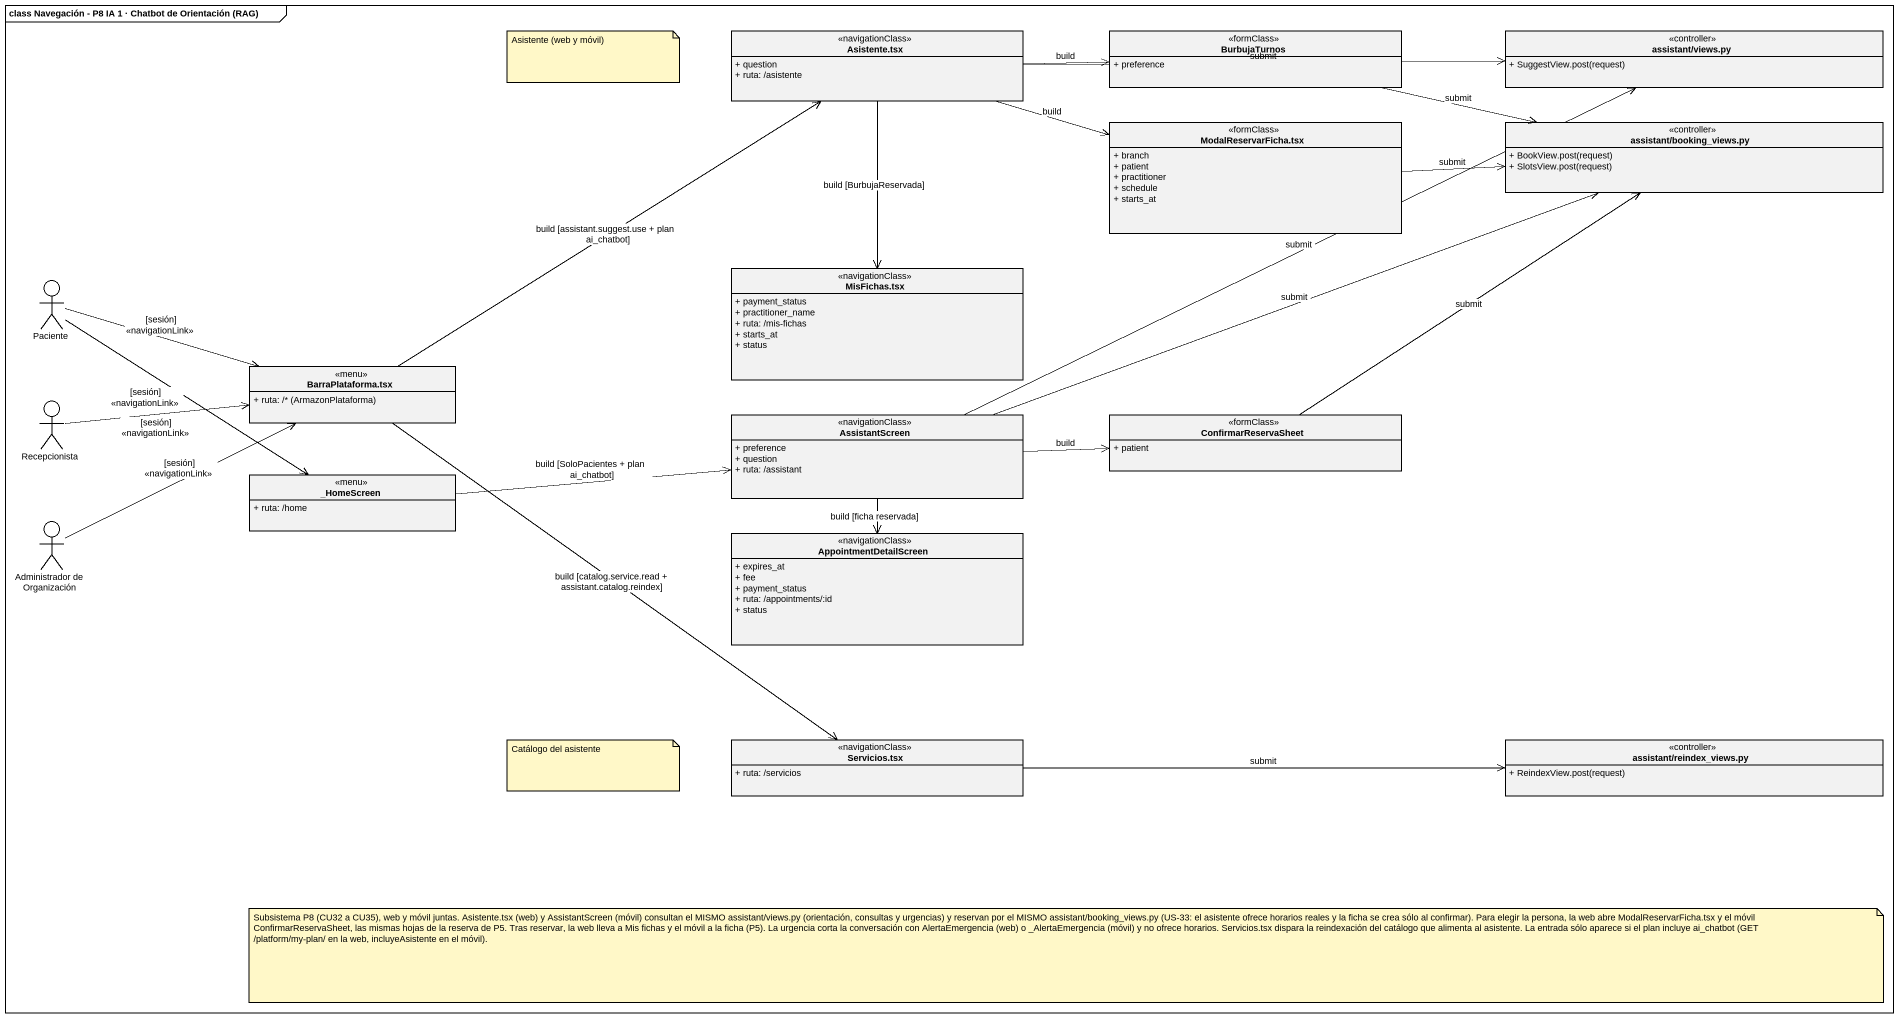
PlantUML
@startuml
mainframe class Navegación - P8 IA 1 · Chatbot de Orientación (RAG)
allowmixing
hide circle
hide empty members
skinparam classAttributeIconSize 0
class "Asistente.tsx" as Asistente_tsx <<navigationClass>> {
  + question
  + ruta: /asistente
}
class BurbujaTurnos <<formClass>> {
  + preference
}
class "assistant/views.py" as assistant_views_py <<controller>> {
  + SuggestView.post(request)
}
class "ModalReservarFicha.tsx" as ModalReservarFicha_tsx <<formClass>> {
  + branch
  + patient
  + practitioner
  + schedule
  + starts_at
}
class "assistant/booking_views.py" as assistant_booking_views_py <<controller>> {
  + BookView.post(request)
  + SlotsView.post(request)
}
actor Paciente
class "MisFichas.tsx" as MisFichas_tsx <<navigationClass>> {
  + payment_status
  + practitioner_name
  + ruta: /mis-fichas
  + starts_at
  + status
}
class "BarraPlataforma.tsx" as BarraPlataforma_tsx <<menu>> {
  {field} + ruta: /* (ArmazonPlataforma)
}
actor Recepcionista
class AssistantScreen <<navigationClass>> {
  + preference
  + question
  + ruta: /assistant
}
class ConfirmarReservaSheet <<formClass>> {
  + patient
}
class "_HomeScreen" as HomeScreen <<menu>> {
  + ruta: /home
}
actor "Administrador de Organización" as Administrador_de
class AppointmentDetailScreen <<navigationClass>> {
  + expires_at
  + fee
  + payment_status
  + ruta: /appointments/:id
  + status
}
class "Servicios.tsx" as Servicios_tsx <<navigationClass>> {
  + ruta: /servicios
}
class "assistant/reindex_views.py" as assistant_reindex_views_py <<controller>> {
  + ReindexView.post(request)
}
Asistente_tsx -right-> BurbujaTurnos : build
Asistente_tsx -right-> assistant_views_py : submit
Asistente_tsx -right-> ModalReservarFicha_tsx : build
Asistente_tsx --> MisFichas_tsx : build [BurbujaReservada]
BurbujaTurnos -right-> assistant_booking_views_py : submit
ModalReservarFicha_tsx -right-> assistant_booking_views_py : submit
Paciente -right-> BarraPlataforma_tsx : [sesión]\n<<navigationLink>>
Paciente --> HomeScreen : [sesión]\n<<navigationLink>>
BarraPlataforma_tsx -up-> Asistente_tsx : build [assistant.suggest.use + plan ai_chatbot]
BarraPlataforma_tsx --> Servicios_tsx : build [catalog.service.read + assistant.catalog.reindex]
Recepcionista -right-> BarraPlataforma_tsx : [sesión]\n<<navigationLink>>
AssistantScreen -right-> assistant_views_py : submit
AssistantScreen -right-> assistant_booking_views_py : submit
AssistantScreen -right-> ConfirmarReservaSheet : build
AssistantScreen --> AppointmentDetailScreen : build [ficha reservada]
ConfirmarReservaSheet -up-> assistant_booking_views_py : submit
HomeScreen -right-> AssistantScreen : build [SoloPacientes + plan ai_chatbot]
Administrador_de -right-> BarraPlataforma_tsx : [sesión]\n<<navigationLink>>
Servicios_tsx -right-> assistant_reindex_views_py : submit
note as N1
  Asistente (web y móvil)
end note
note as N2
  Catálogo del asistente
end note
note as N3
  Subsistema P8 (CU32 a CU35), web y móvil juntas. Asistente.tsx (web) y AssistantScreen (móvil) consultan el MISMO assistant/views.py (orientación, consultas y urgencias) y reservan por el MISMO assistant/booking_views.py (US-33: el asistente ofrece horarios reales y la ficha se crea sólo al confirmar). Para elegir la persona, la web abre ModalReservarFicha.tsx y el móvil ConfirmarReservaSheet, las mismas hojas de la reserva de P5. Tras reservar, la web lleva a Mis fichas y el móvil a la ficha (P5). La urgencia corta la conversación con AlertaEmergencia (web) o _AlertaEmergencia (móvil) y no ofrece horarios. Servicios.tsx dispara la reindexación del catálogo que alimenta al asistente. La entrada sólo aparece si el plan incluye ai_chatbot (GET /platform/my-plan/ en la web, incluyeAsistente en el móvil).
end note
@enduml
